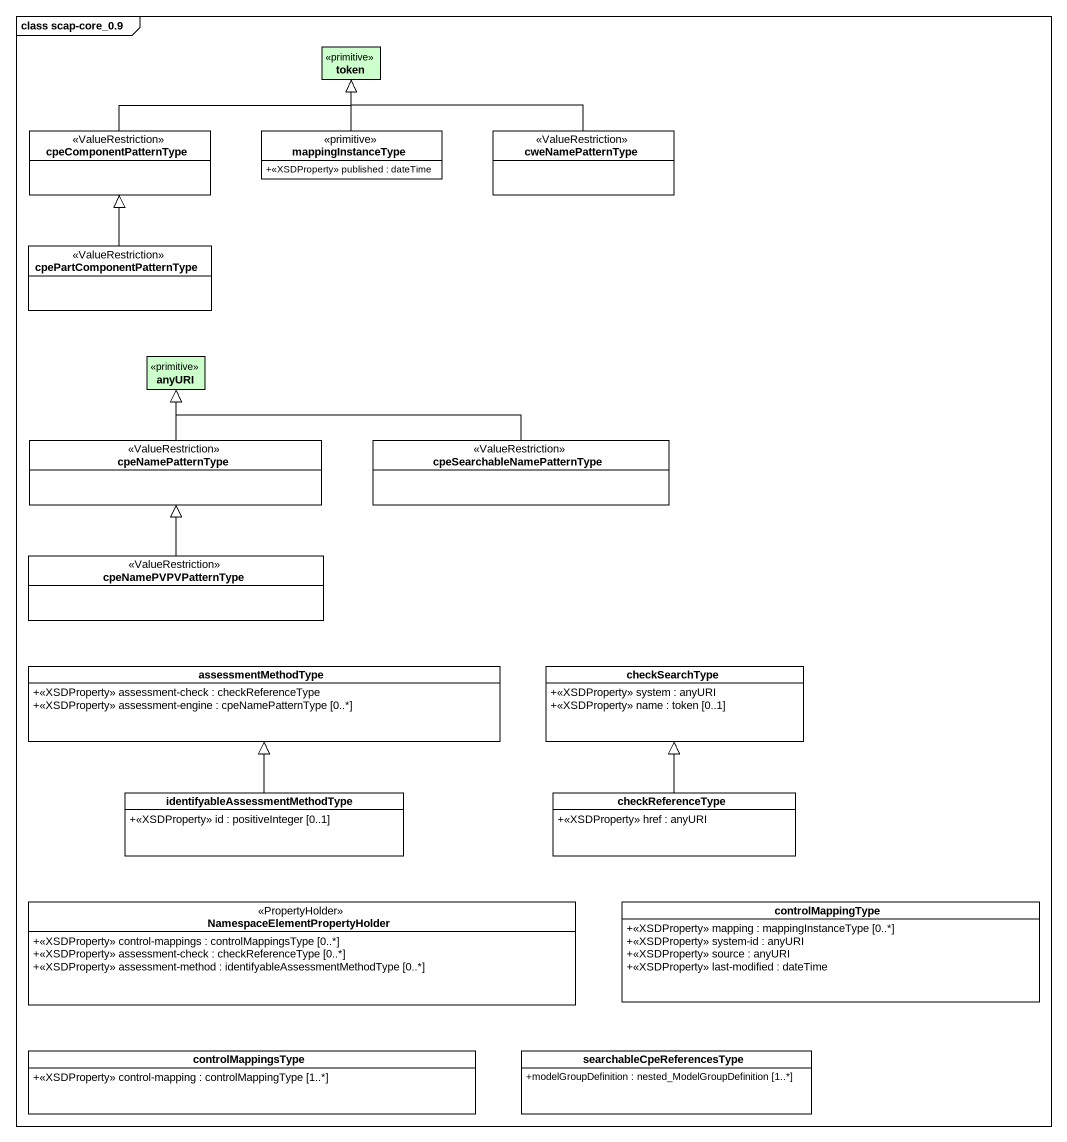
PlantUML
@startuml
mainframe class scap-core_0.9
hide circle
hide empty members
skinparam classAttributeIconSize 0
class token <<primitive>> #CCFFCC
class cpeComponentPatternType <<ValueRestriction>>
class mappingInstanceType <<primitive>> {
  +<<XSDProperty>> published : dateTime
}
class cweNamePatternType <<ValueRestriction>>
class cpePartComponentPatternType <<ValueRestriction>>
class anyURI <<primitive>> #CCFFCC
class cpeNamePatternType <<ValueRestriction>>
class cpeSearchableNamePatternType <<ValueRestriction>>
class cpeNamePVPVPatternType <<ValueRestriction>>
class assessmentMethodType {
  +<<XSDProperty>> assessment-check : checkReferenceType
  +<<XSDProperty>> assessment-engine : cpeNamePatternType [0..*]
}
class checkSearchType {
  +<<XSDProperty>> system : anyURI
  +<<XSDProperty>> name : token [0..1]
}
class "identifyableAssessmentMethodType" as identifyableAssessmentMethod {
  +<<XSDProperty>> id : positiveInteger [0..1]
}
class checkReferenceType {
  +<<XSDProperty>> href : anyURI
}
class "NamespaceElementPropertyHolder" as NamespaceElementPropertyHold <<PropertyHolder>> {
  +<<XSDProperty>> control-mappings : controlMappingsType [0..*]
  +<<XSDProperty>> assessment-check : checkReferenceType [0..*]
  +<<XSDProperty>> assessment-method : identifyableAssessmentMethodType [0..*]
}
class controlMappingType {
  +<<XSDProperty>> mapping : mappingInstanceType [0..*]
  +<<XSDProperty>> system-id : anyURI
  +<<XSDProperty>> source : anyURI
  +<<XSDProperty>> last-modified : dateTime
}
class controlMappingsType {
  +<<XSDProperty>> control-mapping : controlMappingType [1..*]
}
class searchableCpeReferencesType {
  +modelGroupDefinition : nested_ModelGroupDefinition [1..*]
}
cpeComponentPatternType -right-|> token
mappingInstanceType -up-|> token
cweNamePatternType -left-|> token
cpePartComponentPatternType -up-|> cpeComponentPatternType
cpeNamePatternType -up-|> anyURI
cpeSearchableNamePatternType -left-|> anyURI
cpeNamePVPVPatternType -up-|> cpeNamePatternType
identifyableAssessmentMethod -up-|> assessmentMethodType
checkReferenceType -up-|> checkSearchType
@enduml
